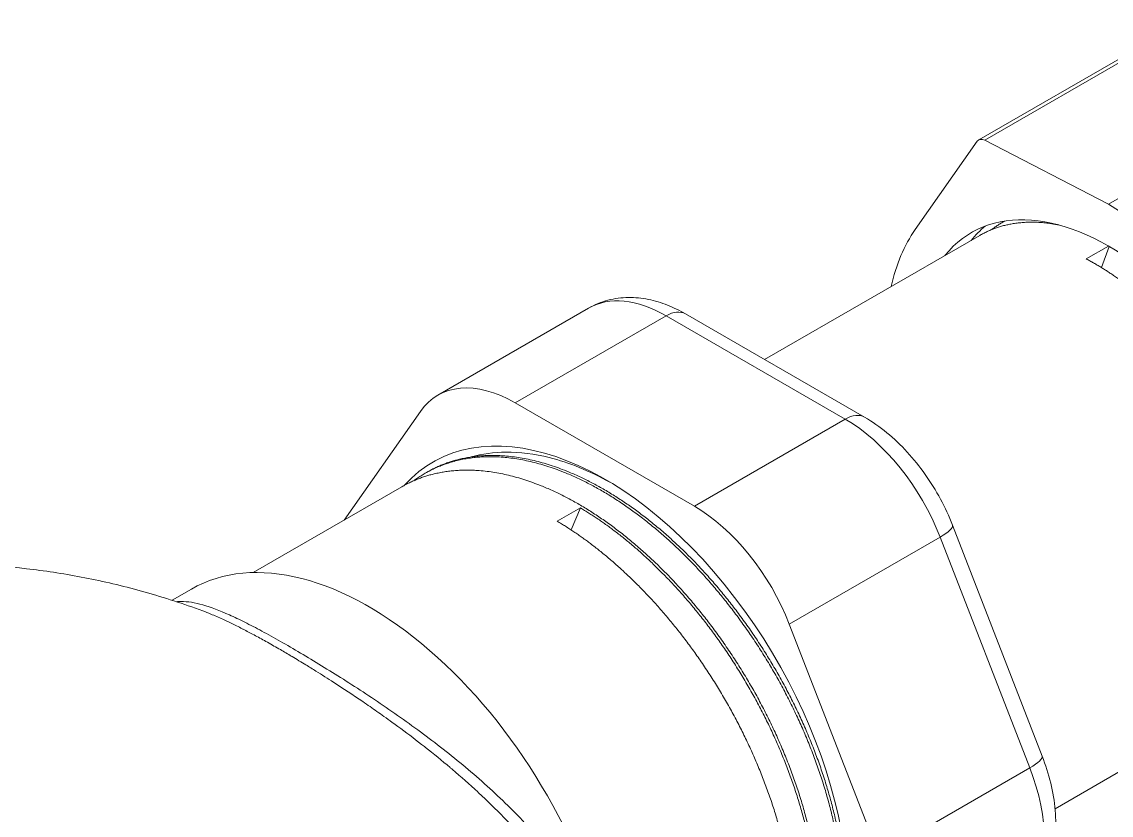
# Model space of a CAD drawing. Header units: millimetres. Extents: x 2.27 to 5, y 4.62 to 5.66.
# Drawn here: x 4.4295 to 4.497, y 5.5495 to 5.5987 of the extents above; entities that cross this region are included whole.
import ezdxf

# ---------------------------------------------------------------- set-up
doc = ezdxf.new("R2010")
doc.units = ezdxf.units.MM

# ---------------------------------------------------------------- blocks, each defined once
blk = doc.blocks.new('110-32-isometrico')
at = {"linetype": 'Continuous', "lineweight": 5}
for p, q in [((8.632686, 4.224482), (8.620007, 4.217162)), ((8.632079, 4.223892), (8.620382, 4.217139)), ((8.638514, 4.219231), (8.628037, 4.213182)), ((8.616075, 4.211613), (8.619917, 4.217078)), ((8.620382, 4.217139), (8.628037, 4.213182)), ((8.628037, 4.213182), (8.635692, 4.208299)), ((8.6215, 4.212071), (8.621614, 4.212137)), ((8.606742, 4.20355), (8.620065, 4.211242)), ((8.626666, 4.209788), (8.628039, 4.21058)), ((8.62808, 4.210557), (8.627601, 4.209256)), ((8.586491, 4.201341), (8.595836, 4.206737)), ((8.600633, 4.206263), (8.591288, 4.200867)), ((8.611732, 4.19986), (8.600633, 4.206263)), ((8.612932, 4.199978), (8.601833, 4.206382)), ((8.591288, 4.200867), (8.602387, 4.194464)), ((8.580682, 4.193604), (8.585411, 4.200339)), ((8.602387, 4.194464), (8.611732, 4.19986)), ((8.585698, 4.1965), (8.585837, 4.19658)), ((8.575054, 4.190354), (8.584263, 4.195671)), ((8.595325, 4.194365), (8.59389, 4.193537)), ((8.595325, 4.194365), (8.594753, 4.192994)), ((8.623933, 4.178982), (8.61838, 4.193285)), ((8.617612, 4.192548), (8.608267, 4.187153)), ((8.623166, 4.178245), (8.617612, 4.192548)), ((8.570027, 4.188635), (8.571226, 4.189326)), ((8.608267, 4.187153), (8.61382, 4.17285)), ((8.624733, 4.175716), (8.635828, 4.182122)), ((8.61382, 4.17285), (8.623166, 4.178245))]:
    blk.add_line(p, q, dxfattribs=at)
for centre, major_axis, ratio, start_param, end_param in [((8.620412, 4.216462), (-0.000404, 0.0007), 0.57735, 5.550147, 6.544985), ((8.628037, 4.196734), (0.00848, -0.014688), 0.57735, 6.062964, 9.645), ((8.629666, 4.197675), (-0.00848, 0.014688), 0.57735, 0.096208, 0.220222), ((8.628037, 4.196733), (-0.009766, 0.016916), 0.57735, 0.261799, 0.559807), ((8.600636, 4.198423), (-0.0048, 0.008314), 0.57735, 5.498159, 6.283185), ((8.600634, 4.204303), (0.001199, 0.002079), 0.577565, 0, 0.785212), ((8.591291, 4.193028), (-0.0048, 0.008314), 0.57735, 5.498159, 6.545357), ((8.596844, 4.178725), (-0.010662, 0.018468), 0.57735, 3.403764, 6.467278), ((8.611733, 4.1979), (0.001199, 0.002079), 0.577565, 0, 0.785212), ((8.611735, 4.19202), (-0.0048, 0.008314), 0.57735, 4.450962, 5.498159), ((8.60239, 4.186624), (0.0048, -0.008314), 0.57735, 1.309369, 2.356567), ((8.616143, 4.192416), (0.002237, 0.000869), 0.211031, 5.344256, 6.283185), ((8.582221, 4.170282), (-0.010995, 0.019044), 0.57735, 4.223617, 6.283185), ((8.621696, 4.178113), (0.002237, 0.000869), 0.211031, 5.344256, 6.283185), ((8.617288, 4.177717), (0.0048, -0.008314), 0.57735, 0.262172, 1.309369)]:
    blk.add_ellipse(centre, major_axis=major_axis, ratio=ratio, start_param=start_param, end_param=end_param, dxfattribs=at)
for points, weights, knots in [([(8.624957, 4.211895), (8.624758, 4.211935), (8.624561, 4.211965), (8.622001, 4.21236), (8.620065, 4.211242)], [0.994791361321, 0.997240044996, 1, 0.965298056347, 0.979804906272], [0.79906016, 0.79906016, 0.79906016, 0.8, 0.8, 0.81181701, 0.81181701, 0.81181701]), ([(8.635828, 4.182122), (8.63656, 4.182544), (8.637144, 4.183197), (8.639223, 4.185521), (8.63905, 4.189919), (8.638877, 4.194318), (8.636487, 4.199093), (8.634098, 4.203869), (8.630375, 4.20718), (8.62856, 4.208794), (8.626666, 4.209788)], [0.979804906272, 0.985758459948, 1, 0.951056516295, 1, 0.951056516295, 1, 0.951056516295, 1, 0.975528258148, 0.975528258148], [0.89515035, 0.89515035, 0.89515035, 0.9, 0.9, 0.91666667, 0.91666667, 0.93333333, 0.93333333, 0.95, 0.95, 0.95833333, 0.95833333, 0.95833333]), ([(8.606708, 4.16027), (8.607957, 4.160797), (8.608924, 4.161787), (8.611676, 4.164607), (8.611598, 4.170124), (8.611519, 4.175641), (8.608609, 4.18173), (8.605699, 4.187819), (8.601039, 4.192138), (8.596379, 4.196456), (8.591718, 4.197337), (8.587764, 4.198084), (8.585004, 4.196045)], [0.977372104312, 0.982245558747, 1, 0.951056516295, 1, 0.951056516295, 1, 0.951056516295, 1, 0.951056516295, 1, 0.958153005857, 0.987864911336], [0.6948178, 0.6948178, 0.6948178, 0.7, 0.7, 0.71428571, 0.71428571, 0.72857143, 0.72857143, 0.74285714, 0.74285714, 0.75714286, 0.75714286, 0.76935723, 0.76935723, 0.76935723]), ([(8.607591, 4.16072), (8.608396, 4.161184), (8.609063, 4.161867), (8.611815, 4.164687), (8.611737, 4.170204), (8.611658, 4.175721), (8.608748, 4.18181), (8.605838, 4.1879), (8.601178, 4.192218), (8.596518, 4.196536), (8.591858, 4.197417), (8.588414, 4.198068), (8.585837, 4.19658)], [0.981570639847, 0.987688340595, 1, 0.951056516295, 1, 0.951056516295, 1, 0.951056516295, 1, 0.951056516295, 1, 0.9633681757, 0.981570639847], [0.55354931, 0.55354931, 0.55354931, 0.55714286, 0.55714286, 0.57142857, 0.57142857, 0.58571429, 0.58571429, 0.6, 0.6, 0.61428571, 0.61428571, 0.62497788, 0.62497788, 0.62497788]), ([(8.606016, 4.159811), (8.606822, 4.160276), (8.607489, 4.160959), (8.610241, 4.163779), (8.610163, 4.169295), (8.610084, 4.174812), (8.607174, 4.180902), (8.604264, 4.186991), (8.599604, 4.191309), (8.594944, 4.195628), (8.590283, 4.196508), (8.58684, 4.197159), (8.584263, 4.195671)], [0.981570639847, 0.987688340595, 1, 0.951056516295, 1, 0.951056516295, 1, 0.951056516295, 1, 0.951056516295, 1, 0.9633681757, 0.981570639847], [0.69640645, 0.69640645, 0.69640645, 0.7, 0.7, 0.71428571, 0.71428571, 0.72857143, 0.72857143, 0.74285714, 0.74285714, 0.75714286, 0.75714286, 0.76783502, 0.76783502, 0.76783502]), ([(8.605134, 4.159361), (8.606383, 4.159888), (8.607349, 4.160878), (8.610102, 4.163698), (8.610023, 4.169215), (8.609945, 4.174732), (8.607035, 4.180821), (8.604124, 4.18691), (8.599464, 4.191229), (8.597446, 4.193099), (8.595325, 4.194365)], [0.977372104312, 0.982245558747, 1, 0.951056516295, 1, 0.951056516295, 1, 0.951056516295, 1, 0.978198224144, 0.975819562235], [0.83767494, 0.83767494, 0.83767494, 0.84285714, 0.84285714, 0.85714286, 0.85714286, 0.87142857, 0.87142857, 0.88571429, 0.88571429, 0.89207783, 0.89207783, 0.89207783]), ([(8.604442, 4.158902), (8.605248, 4.159367), (8.605914, 4.16005), (8.608667, 4.16287), (8.608588, 4.168387), (8.60851, 4.173903), (8.6056, 4.179993), (8.602689, 4.186082), (8.598029, 4.1904), (8.596011, 4.192271), (8.59389, 4.193537)], [0.981570639847, 0.987688340595, 1, 0.951056516295, 1, 0.951056516295, 1, 0.951056516295, 1, 0.97819822633, 0.975819562712], [0.83926359, 0.83926359, 0.83926359, 0.84285714, 0.84285714, 0.85714286, 0.85714286, 0.87142857, 0.87142857, 0.88571429, 0.88571429, 0.89207783, 0.89207783, 0.89207783])]:
    blk.add_rational_spline(points, weights, degree=2, knots=knots, dxfattribs=at)
blk.add_rational_spline([(8.621618, 4.212137), (8.621194, 4.211906), (8.620812, 4.211606)], [0.97895905238, 0.981814352532, 0.987045994254], degree=2, dxfattribs=at)
for points, knots in [([(8.601833, 4.206382), (8.601472, 4.20659), (8.601101, 4.206772), (8.600335, 4.207074), (8.599941, 4.207194), (8.599132, 4.207357), (8.598717, 4.2074), (8.597877, 4.207391), (8.597451, 4.207337), (8.596619, 4.20712), (8.596213, 4.206954), (8.595836, 4.206737)], [0.5235988, 0.5235988, 0.5235988, 0.5235988, 0.680604, 0.680604, 0.8376091, 0.8376091, 0.9946143, 0.9946143, 1.1516195, 1.1516195, 1.3086246, 1.3086246, 1.3086246, 1.3086246]), ([(8.61838, 4.193285), (8.618166, 4.193837), (8.617914, 4.194381), (8.617347, 4.195436), (8.61703, 4.195947), (8.616342, 4.196922), (8.615969, 4.197386), (8.615177, 4.198251), (8.614757, 4.198652), (8.613875, 4.199377), (8.613413, 4.199701), (8.612932, 4.199978)], [5.759587, 5.759587, 5.759587, 5.759587, 5.969026, 5.969026, 6.178466, 6.178466, 6.387905, 6.387905, 6.597345, 6.597345, 6.806784, 6.806784, 6.806784, 6.806784]), ([(8.588567, 4.197516), (8.589245, 4.197705), (8.589966, 4.197804), (8.591578, 4.197817), (8.592473, 4.197705), (8.594622, 4.197168), (8.595884, 4.196657), (8.597149, 4.195956)], [6.608954, 6.608954, 6.608954, 6.608954, 6.957558, 6.957558, 7.352391, 7.352391, 7.876258, 7.876258, 7.876258, 7.876258]), ([(8.555069, 4.190876), (8.556061, 4.190895), (8.55709, 4.19088), (8.55921, 4.190773), (8.560301, 4.19068), (8.562535, 4.190404), (8.563677, 4.190221), (8.565997, 4.189756), (8.567174, 4.189474), (8.569544, 4.188805), (8.570736, 4.188417), (8.571925, 4.187976)], [5.1631505, 5.1631505, 5.1631505, 5.1631505, 5.2104908, 5.2104908, 5.2578311, 5.2578311, 5.3051714, 5.3051714, 5.3525117, 5.3525117, 5.399852, 5.399852, 5.399852, 5.399852]), ([(8.570299, 4.188546), (8.570394, 4.188555), (8.570491, 4.18856), (8.570791, 4.188561), (8.571002, 4.188543), (8.571452, 4.188472), (8.571689, 4.188418), (8.572435, 4.188206), (8.572979, 4.187998), (8.573887, 4.187591), (8.574204, 4.18744), (8.574874, 4.187105), (8.575228, 4.186921), (8.576338, 4.186323), (8.577133, 4.185871), (8.578841, 4.18486), (8.57973, 4.184317), (8.581102, 4.183445), (8.581567, 4.183145), (8.582507, 4.182525), (8.582984, 4.182203), (8.584421, 4.181213), (8.58537, 4.180528), (8.586771, 4.179454), (8.587235, 4.179088), (8.588152, 4.178339), (8.588607, 4.177954), (8.589942, 4.176781), (8.59079, 4.175977), (8.592391, 4.17431), (8.593144, 4.173447), (8.594538, 4.171648), (8.595161, 4.170734), (8.596249, 4.16887), (8.596714, 4.167919), (8.597091, 4.166945)], [0.2342688, 0.2342688, 0.2342688, 0.2342688, 0.25, 0.25, 0.28125, 0.28125, 0.3125, 0.3125, 0.375, 0.375, 0.40625, 0.40625, 0.4375, 0.4375, 0.5, 0.5, 0.5625, 0.5625, 0.59375, 0.59375, 0.625, 0.625, 0.6875, 0.6875, 0.71875, 0.71875, 0.75, 0.75, 0.8125, 0.8125, 0.875, 0.875, 0.9375, 0.9375, 1, 1, 1, 1]), ([(8.593838, 4.171324), (8.593718, 4.171491), (8.593596, 4.171657), (8.593471, 4.171823), (8.593426, 4.171883), (8.593381, 4.171943), (8.593335, 4.172003), (8.593159, 4.172234), (8.59298, 4.172463), (8.592797, 4.172689), (8.592566, 4.172975), (8.592331, 4.173257), (8.59209, 4.173536), (8.592061, 4.17357), (8.592032, 4.173604), (8.592002, 4.173637), (8.591547, 4.174161), (8.591075, 4.174673), (8.590586, 4.175176), (8.590081, 4.175696), (8.58956, 4.176205), (8.589022, 4.176705), (8.589004, 4.176721), (8.588986, 4.176737), (8.588969, 4.176754), (8.588456, 4.177229), (8.587928, 4.177696), (8.587395, 4.17815), (8.587348, 4.17819), (8.5873, 4.178231), (8.587252, 4.178271), (8.586748, 4.178698), (8.586237, 4.179113), (8.585723, 4.179518), (8.585643, 4.179581), (8.585562, 4.179644), (8.585482, 4.179707), (8.584997, 4.180084), (8.584509, 4.180453), (8.584018, 4.180815), (8.583903, 4.180899), (8.583788, 4.180983), (8.583673, 4.181067), (8.583501, 4.181192), (8.583329, 4.181315), (8.583156, 4.181438), (8.582868, 4.181644), (8.582579, 4.181847), (8.582292, 4.182046), (8.582142, 4.182149), (8.581992, 4.182252), (8.581843, 4.182354), (8.581237, 4.182767), (8.580639, 4.183163), (8.580051, 4.183542), (8.579677, 4.183784), (8.579307, 4.184019), (8.578941, 4.184247), (8.578731, 4.184378), (8.578523, 4.184506), (8.578316, 4.184633), (8.578032, 4.184807), (8.577751, 4.184977), (8.577473, 4.185142), (8.577431, 4.185167), (8.577389, 4.185192), (8.577347, 4.185217), (8.577111, 4.185356), (8.57688, 4.185492), (8.576652, 4.185624), (8.576375, 4.185783), (8.576105, 4.185937), (8.57584, 4.186085), (8.57559, 4.186224), (8.575346, 4.186358), (8.575105, 4.186488), (8.57488, 4.186608), (8.574659, 4.186725), (8.574443, 4.186836), (8.574422, 4.186847), (8.5744, 4.186858), (8.574379, 4.186869), (8.574143, 4.18699), (8.573914, 4.187104), (8.573691, 4.187212), (8.573516, 4.187297), (8.573344, 4.187378), (8.573176, 4.187455), (8.572919, 4.187572), (8.572671, 4.18768), (8.572431, 4.187778), (8.572258, 4.187849), (8.57209, 4.187915), (8.571925, 4.187976)], [0.0718189, 0.0718189, 0.0718189, 0.0718189, 0.0764471, 0.0764471, 0.0764471, 0.078125, 0.078125, 0.078125, 0.084592, 0.084592, 0.084592, 0.0927558, 0.0927558, 0.0927558, 0.09375, 0.09375, 0.09375, 0.109112, 0.109112, 0.109112, 0.125, 0.125, 0.125, 0.1255215, 0.1255215, 0.1255215, 0.140625, 0.140625, 0.140625, 0.1419769, 0.1419769, 0.1419769, 0.15625, 0.15625, 0.15625, 0.1584731, 0.1584731, 0.1584731, 0.171875, 0.171875, 0.171875, 0.1750098, 0.1750098, 0.1750098, 0.1796875, 0.1796875, 0.1796875, 0.1875, 0.1875, 0.1875, 0.1915824, 0.1915824, 0.1915824, 0.2081809, 0.2081809, 0.2081809, 0.21875, 0.21875, 0.21875, 0.2248018, 0.2248018, 0.2248018, 0.2331174, 0.2331174, 0.2331174, 0.234375, 0.234375, 0.234375, 0.241432, 0.241432, 0.241432, 0.25, 0.25, 0.25, 0.2580703, 0.2580703, 0.2580703, 0.265625, 0.265625, 0.265625, 0.2663827, 0.2663827, 0.2663827, 0.2746875, 0.2746875, 0.2746875, 0.28125, 0.28125, 0.28125, 0.2912722, 0.2912722, 0.2912722, 0.2984818, 0.2984818, 0.2984818, 0.2984818]), ([(8.623662, 4.170854), (8.623987, 4.171317), (8.624231, 4.171821), (8.624581, 4.172865), (8.624688, 4.173405), (8.624793, 4.1745), (8.624791, 4.175057), (8.624693, 4.176178), (8.624598, 4.176743), (8.624326, 4.177868), (8.624148, 4.178429), (8.623933, 4.178982)], [4.712389, 4.712389, 4.712389, 4.712389, 4.921828, 4.921828, 5.131268, 5.131268, 5.340708, 5.340708, 5.550147, 5.550147, 5.759587, 5.759587, 5.759587, 5.759587])]:
    blk.add_open_spline(points, degree=3, knots=knots, dxfattribs=at)

msp = doc.modelspace()

# ---------------------------------------------------------------- block references
msp.add_blockref('110-32-isometrico', (-4.131183, 1.374215))

doc.saveas('drawing.dxf')
